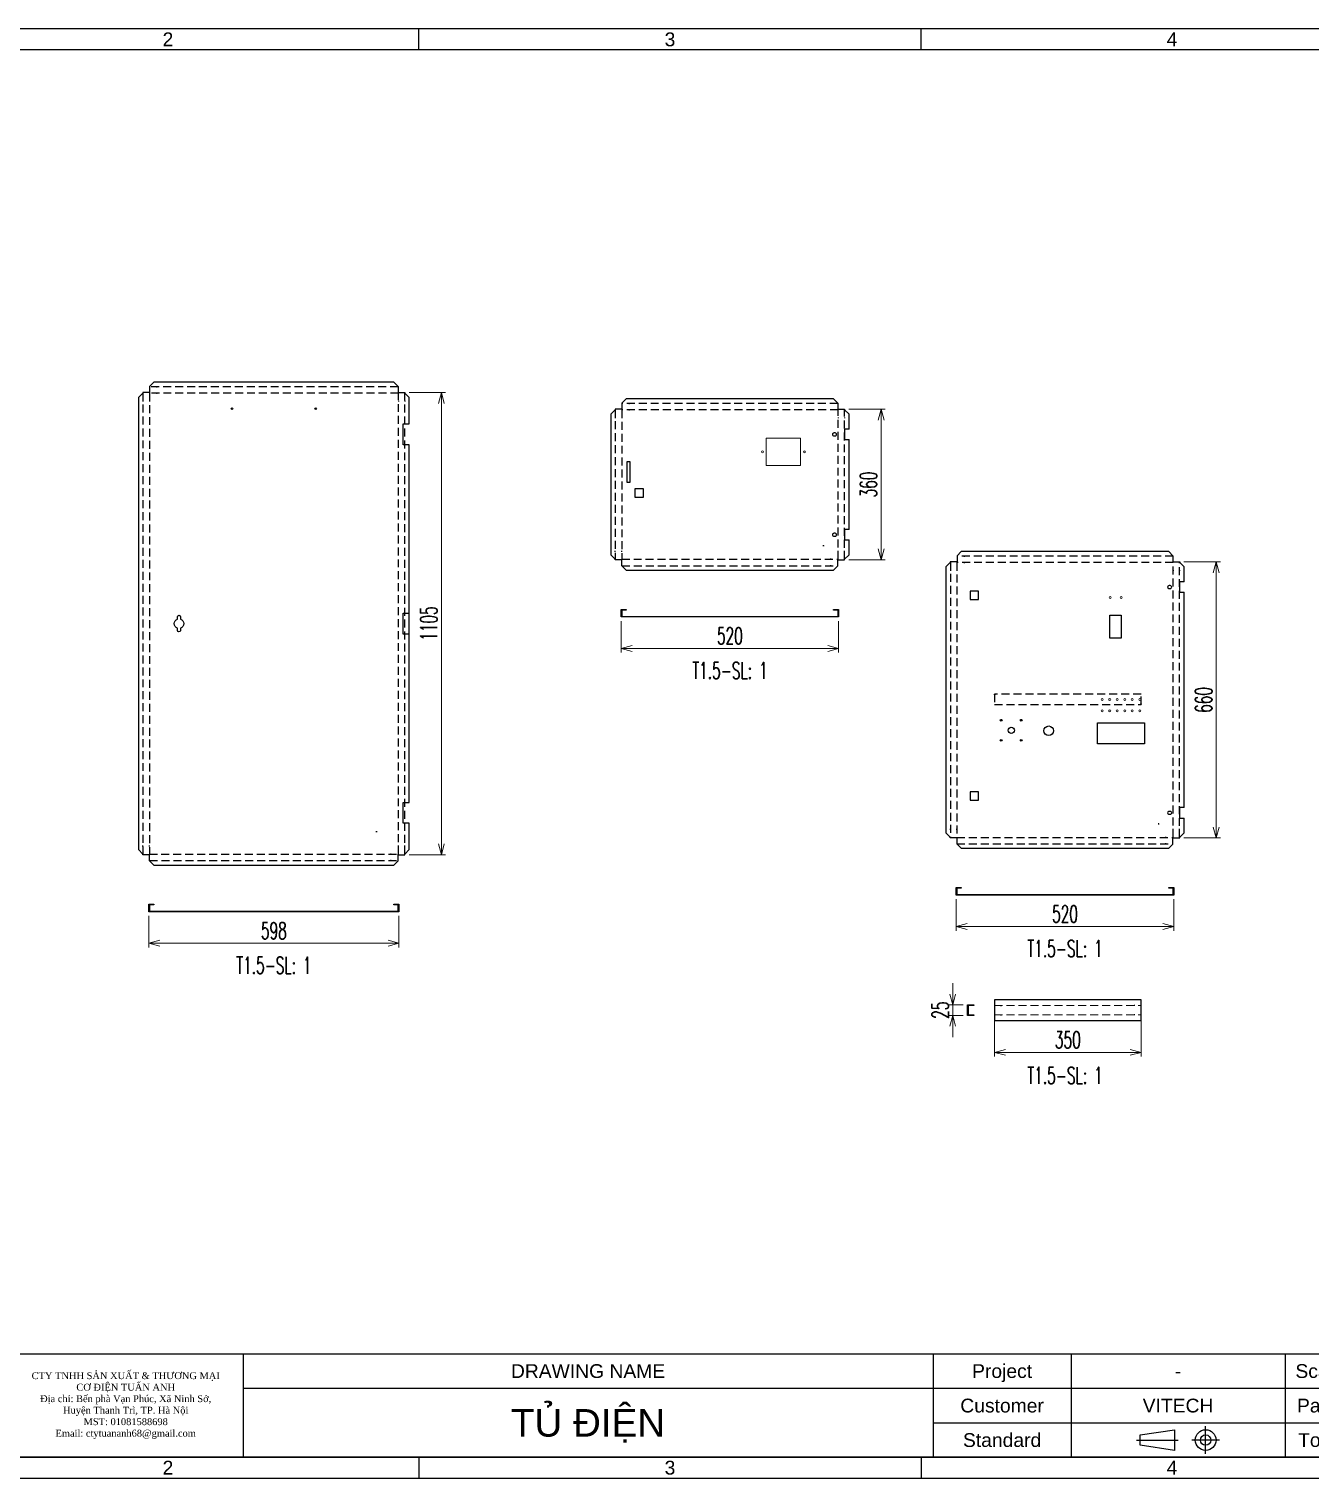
# Model space of a CAD drawing. Header units: millimetres. Extents: x -208796 to -83323, y 30910 to 103951.
# Drawn here: x -91606 to -88543, y 37840 to 41305 of the extents above; entities that cross this region are included whole.
import ezdxf
from ezdxf.enums import TextEntityAlignment as Align

# ---------------------------------------------------------------- set-up
doc = ezdxf.new("R2010")
doc.units = ezdxf.units.MM
doc.header["$LTSCALE"] = 3
doc.linetypes.add('HIDDEN', pattern=[9.525, 6.35, -3.175])
for name, color, linetype in [('@.DM. NÉT CHÍNH', 7, 'Continuous'), ('@.HIDDEN', 8, 'HIDDEN'), ('@.TEXT', 7, 'Continuous'), ('@.VISIBLE', 7, 'Continuous'), ('dim', 7, 'Continuous')]:
    doc.layers.add(name, color=color, linetype=linetype)
doc.layers.add('@.DM. NÉT ĐỨT', color=8, linetype='HIDDEN', lineweight=9)
doc.styles.add('Ann_w01', font='romans.shx', dxfattribs={"width": 0.6, "bigfont": 'chineset.shx'})
doc.styles.add('Arial', font='arial.ttf')
doc.dimstyles.new('Dim 01_SC20', dxfattribs={"dimscale": 20, "dimtxt": 2, "dimasz": 1.3, "dimexe": 0.5, "dimexo": 0.5, "dimgap": 0.5, "dimtad": 1, "dimdec": 1, "dimzin": 12, "dimdsep": 46, "dimtxsty": 'Ann_w01', "dimblk": 'OPEN30', "dimcen": 1.5, "dimclrd": 6, "dimclre": 6, "dimclrt": 3, "dimadec": 1, "dimazin": 3, "dimtm": 1e-09, "dimtfac": 1, "dimtdec": 1, "dimtix": 1, "dimtmove": 0, "dimatfit": 3, "dimldrblk": 'OPEN30', "dimfxl": 0, "dimtolj": 1, "dimlwd": 20, "dimlwe": 20, "dimarcsym": 0})

# ---------------------------------------------------------------- blocks, each defined once
blk = doc.blocks.new('_Open30')
at = {"color": 0, "linetype": 'ByBlock', "lineweight": -2}
for p, q in [((-1, 0.27), (0, 0)), ((0, 0), (-1, -0.27)), ((0, 0), (-1, 0))]:
    blk.add_line(p, q, dxfattribs=at)
blk = doc.blocks.new('*D415')
at = {"layer": '@.VISIBLE', "color": 6, "lineweight": 20}
for p, q in [((-90697.3, 40435.4), (-90610.1, 40435.4)), ((-90620.1, 39356.4), (-90620.1, 40409.4)), ((-90697.3, 39330.4), (-90610.1, 39330.4))]:
    blk.add_line(p, q, dxfattribs=at)
at = {"layer": 'Defpoints', "color": 0}
for p in [(-90707.3, 40435.4), (-90620.1, 40435.4), (-90707.3, 39330.4)]:
    blk.add_point(p, dxfattribs=at)
at = {"layer": '@.VISIBLE', "color": 6, "lineweight": 20, "xscale": 26, "yscale": 26, "zscale": 26}
for p, rotation in [((-90620.1, 40435.4), 90), ((-90620.1, 39330.4), 270)]:
    blk.add_blockref('_Open30', p, dxfattribs=dict(at, rotation=rotation))
at = {"layer": '@.VISIBLE', "color": 3, "insert": (-90650.1, 39882.9), "char_height": 40, "attachment_point": 5, "rotation": 90, "style": 'Ann_w01'}
blk.add_mtext('\\A1;1105', dxfattribs=at)
blk = doc.blocks.new('*D416')
at = {"layer": '@.VISIBLE', "color": 6, "lineweight": 20}
for p, q in [((-91319.6, 39183.9), (-91319.6, 39108.6)), ((-90721.6, 39183.9), (-90721.6, 39108.6)), ((-91293.6, 39118.6), (-90747.6, 39118.6))]:
    blk.add_line(p, q, dxfattribs=at)
at = {"layer": 'Defpoints', "color": 0}
for p in [(-91319.6, 39193.9), (-90721.6, 39193.9), (-90721.6, 39118.6)]:
    blk.add_point(p, dxfattribs=at)
at = {"layer": '@.VISIBLE', "color": 6, "lineweight": 20, "xscale": 26, "yscale": 26, "zscale": 26, "rotation": 180}
blk.add_blockref('_Open30', (-91319.6, 39118.6), dxfattribs=at)
at = {"layer": '@.VISIBLE', "color": 6, "lineweight": 20, "xscale": 26, "yscale": 26, "zscale": 26}
blk.add_blockref('_Open30', (-90721.6, 39118.6), dxfattribs=at)
at = {"layer": '@.VISIBLE', "color": 3, "insert": (-91020.6, 39148.6), "char_height": 40, "attachment_point": 5, "style": 'Ann_w01'}
blk.add_mtext('\\A1;598', dxfattribs=at)
blk = doc.blocks.new('*D417')
at = {"layer": '@.VISIBLE', "color": 6, "lineweight": 20}
for p, q in [((-89645.9, 40395.4), (-89558.7, 40395.4)), ((-89568.7, 40061.4), (-89568.7, 40369.4)), ((-89645.9, 40035.4), (-89558.7, 40035.4))]:
    blk.add_line(p, q, dxfattribs=at)
at = {"layer": 'Defpoints', "color": 0}
for p in [(-89655.9, 40395.4), (-89568.7, 40395.4), (-89655.9, 40035.4)]:
    blk.add_point(p, dxfattribs=at)
at = {"layer": '@.VISIBLE', "color": 6, "lineweight": 20, "xscale": 26, "yscale": 26, "zscale": 26}
for p, rotation in [((-89568.7, 40395.4), 90), ((-89568.7, 40035.4), 270)]:
    blk.add_blockref('_Open30', p, dxfattribs=dict(at, rotation=rotation))
at = {"layer": '@.VISIBLE', "color": 3, "insert": (-89598.7, 40215.4), "char_height": 40, "attachment_point": 5, "rotation": 90, "style": 'Ann_w01'}
blk.add_mtext('\\A1;360', dxfattribs=at)
blk = doc.blocks.new('*D418')
at = {"layer": '@.VISIBLE', "color": 6, "lineweight": 20}
for p, q in [((-90190.2, 39888.8), (-90190.2, 39813.6)), ((-89670.2, 39888.8), (-89670.2, 39813.6)), ((-90164.2, 39823.6), (-89696.2, 39823.6))]:
    blk.add_line(p, q, dxfattribs=at)
at = {"layer": 'Defpoints', "color": 0}
for p in [(-90190.2, 39898.8), (-89670.2, 39898.8), (-89670.2, 39823.6)]:
    blk.add_point(p, dxfattribs=at)
at = {"layer": '@.VISIBLE', "color": 6, "lineweight": 20, "xscale": 26, "yscale": 26, "zscale": 26, "rotation": 180}
blk.add_blockref('_Open30', (-90190.2, 39823.6), dxfattribs=at)
at = {"layer": '@.VISIBLE', "color": 6, "lineweight": 20, "xscale": 26, "yscale": 26, "zscale": 26}
blk.add_blockref('_Open30', (-89670.2, 39823.6), dxfattribs=at)
at = {"layer": '@.VISIBLE', "color": 3, "insert": (-89930.2, 39853.6), "char_height": 40, "attachment_point": 5, "style": 'Ann_w01'}
blk.add_mtext('\\A1;520', dxfattribs=at)
blk = doc.blocks.new('A$C77b30689')
at = {"color": 6, "linetype": 'Continuous', "lineweight": 0}
blk.add_lwpolyline([(93.2, 65), (11.2, 65), (11.2, 0), (93.2, 0)], close=True, dxfattribs=at)
at = {"color": 6, "lineweight": 0}
for centre in [(2.2, 32.5), (102.2, 32.5)]:
    blk.add_circle(centre, 2.25, dxfattribs=at)
blk = doc.blocks.new('*D438')
at = {"layer": '@.VISIBLE', "color": 6, "lineweight": 20}
for p, q in [((-88844.6, 40030.4), (-88757.4, 40030.4)), ((-88767.4, 39396.4), (-88767.4, 40004.4)), ((-88844.6, 39370.4), (-88757.4, 39370.4))]:
    blk.add_line(p, q, dxfattribs=at)
at = {"layer": 'Defpoints', "color": 0}
for p in [(-88854.6, 40030.4), (-88767.4, 40030.4), (-88854.6, 39370.4)]:
    blk.add_point(p, dxfattribs=at)
at = {"layer": '@.VISIBLE', "color": 6, "lineweight": 20, "xscale": 26, "yscale": 26, "zscale": 26}
for p, rotation in [((-88767.4, 40030.4), 90), ((-88767.4, 39370.4), 270)]:
    blk.add_blockref('_Open30', p, dxfattribs=dict(at, rotation=rotation))
at = {"layer": '@.VISIBLE', "color": 3, "insert": (-88797.4, 39700.4), "char_height": 40, "attachment_point": 5, "rotation": 90, "style": 'Ann_w01'}
blk.add_mtext('\\A1;660', dxfattribs=at)
blk = doc.blocks.new('*D439')
at = {"layer": '@.VISIBLE', "color": 6, "lineweight": 20}
for p, q in [((-89388.9, 39223.9), (-89388.9, 39148.6)), ((-88868.9, 39223.9), (-88868.9, 39148.6)), ((-89362.9, 39158.6), (-88894.9, 39158.6))]:
    blk.add_line(p, q, dxfattribs=at)
at = {"layer": 'Defpoints', "color": 0}
for p in [(-89388.9, 39233.9), (-88868.9, 39233.9), (-88868.9, 39158.6)]:
    blk.add_point(p, dxfattribs=at)
at = {"layer": '@.VISIBLE', "color": 6, "lineweight": 20, "xscale": 26, "yscale": 26, "zscale": 26, "rotation": 180}
blk.add_blockref('_Open30', (-89388.9, 39158.6), dxfattribs=at)
at = {"layer": '@.VISIBLE', "color": 6, "lineweight": 20, "xscale": 26, "yscale": 26, "zscale": 26}
blk.add_blockref('_Open30', (-88868.9, 39158.6), dxfattribs=at)
at = {"layer": '@.VISIBLE', "color": 3, "insert": (-89128.9, 39188.6), "char_height": 40, "attachment_point": 5, "style": 'Ann_w01'}
blk.add_mtext('\\A1;520', dxfattribs=at)
blk = doc.blocks.new('*D440')
at = {"layer": 'Defpoints', "color": 0}
for p in [(-89297.2, 38946), (-88947.2, 38946), (-88947.2, 38857.7)]:
    blk.add_point(p, dxfattribs=at)
at = {"layer": 'dim', "color": 6, "lineweight": 20}
for p, q in [((-89297.2, 38936), (-89297.2, 38847.7)), ((-88947.2, 38936), (-88947.2, 38847.7)), ((-89271.2, 38857.7), (-88973.2, 38857.7))]:
    blk.add_line(p, q, dxfattribs=at)
at = {"layer": 'dim', "color": 6, "lineweight": 20, "xscale": 26, "yscale": 26, "zscale": 26, "rotation": 180}
blk.add_blockref('_Open30', (-89297.2, 38857.7), dxfattribs=at)
at = {"layer": 'dim', "color": 6, "lineweight": 20, "xscale": 26, "yscale": 26, "zscale": 26}
blk.add_blockref('_Open30', (-88947.2, 38857.7), dxfattribs=at)
at = {"layer": 'dim', "color": 3, "insert": (-89122.2, 38887.7), "char_height": 40, "attachment_point": 5, "style": 'Ann_w01'}
blk.add_mtext('\\A1;350', dxfattribs=at)
blk = doc.blocks.new('*D441')
at = {"layer": 'Defpoints', "color": 0}
for p in [(-89362.3, 38971), (-89397.5, 38946), (-89362.3, 38946)]:
    blk.add_point(p, dxfattribs=at)
at = {"layer": 'dim', "color": 6, "lineweight": 20}
for p, q in [((-89397.5, 38997), (-89397.5, 39023)), ((-89372.3, 38971), (-89407.5, 38971)), ((-89397.5, 38971), (-89397.5, 38946)), ((-89372.3, 38946), (-89407.5, 38946)), ((-89397.5, 38920), (-89397.5, 38894))]:
    blk.add_line(p, q, dxfattribs=at)
at = {"layer": 'dim', "color": 6, "lineweight": 20, "xscale": 26, "yscale": 26, "zscale": 26}
for p, rotation in [((-89397.5, 38971), 270), ((-89397.5, 38946), 90)]:
    blk.add_blockref('_Open30', p, dxfattribs=dict(at, rotation=rotation))
at = {"layer": 'dim', "color": 3, "insert": (-89427.5, 38958.5), "char_height": 40, "attachment_point": 5, "rotation": 90, "style": 'Ann_w01'}
blk.add_mtext('\\A1;25', dxfattribs=at)
blk = doc.blocks.new('Standard ISO')
at = {"color": 6}
for p, q in [((-6, 0), (0, 0)), ((6, 0), (2, 0)), ((4, -2), (4, 2))]:
    blk.add_line(p, q, dxfattribs=at)
blk.add_lwpolyline([(-0.5, 1.5), (-0.5, -1.5), (-5.5, -0.75), (-5.5, 0.75), (-0.5, 1.5)])
for radius in [1.5, 0.75]:
    blk.add_circle((4, 0), radius)
blk = doc.blocks.new('KHUNG BAN VE (Made by Tung)')
at = {"layer": '@.VISIBLE', "color": 8}
for p, q in [((148.5, 207), (148.5, 210)), ((221.25, 207), (221.25, 210)), ((123, 18), (123, 3)), ((223, 18), (223, 3)), ((243, 18), (243, 3)), ((274, 18), (274, 3)), ((123, 13), (294, 13)), ((223, 8), (294, 8)), ((148.5, 3), (148.5, 0)), ((221.25, 3), (221.25, 0))]:
    blk.add_line(p, q, dxfattribs=at)
for points in [[(0, 0), (297, 0), (297, 210), (0, 210)], [(3, 3), (294, 3), (294, 207), (3, 207)], [(3, 18), (294, 18), (294, 3), (3, 3)]]:
    blk.add_lwpolyline(points, close=True, dxfattribs=at)
blk.add_blockref('Standard ISO', (258.5, 5.5))
at = {"layer": '@.TEXT', "color": 1, "style": 'Arial'}
for s, p in [('2', (112.125, 208.5)), ('3', (184.875, 208.5)), ('4', (257.625, 208.5)), ('2', (112.125, 1.5)), ('3', (184.875, 1.5)), ('4', (257.625, 1.5))]:
    blk.add_text(s, height=2, dxfattribs=at).set_placement(p, align=Align.MIDDLE_CENTER)
at = {"layer": '@.TEXT', "color": 2, "style": 'Arial'}
for s, p in [('DRAWING NAME', (173, 15.5)), ('Project', (233, 15.5)), ('Scale', (279, 15.5)), ('Customer', (233, 10.5)), ('Page', (279, 10.5)), ('Standard', (233, 5.5)), ('Total', (279, 5.5))]:
    blk.add_text(s, height=2, dxfattribs=at).set_placement(p, align=Align.MIDDLE_CENTER)
at = {"layer": '@.TEXT', "color": 1, "style": 'Arial'}
for tag, height, p in [('DESIGNER_NAME', 2, (38, 15.5)), ('PROJECT_CODE', 2, (258.5, 15.5)), ('SCALE', 2, (289, 15.5)), ('APPROVED_NAME', 2, (38, 10.5)), ('CUSTOMER_NAME', 2, (258.5, 10.5)), ('PAGE', 2, (289, 10.5)), ('DRAWING_NAME', 4, (173, 8)), ('TOTAL', 2, (289, 5.5))]:
    blk.add_attdef(tag, text='', height=height, dxfattribs=at).set_placement(p, align=Align.MIDDLE_CENTER)
at = {"layer": '@.VISIBLE', "color": 30, "insert": (106, 10.5), "char_height": 1, "attachment_point": 5, "style": 'Ann_w01'}
blk.add_mtext_dynamic_manual_height_columns('{\\fTimes New Roman|b0|i0|c0|p18;\\W1;CTY TNHH SẢN XUẤT & THƯƠNG MẠI CƠ ĐIỆN TUẤN ANH\\PĐịa chỉ: Bến phà Vạn Phúc, Xã Ninh Sở, Huyện Thanh Trì, TP. Hà Nội\\PMST: 01081588698\\PEmail: ctytuananh68@gmail.com}', width=28.70976, gutter_width=99.197, heights=[0], dxfattribs=at)

msp = doc.modelspace()

# ---------------------------------------------------------------- linework, layer by layer
at = {"color": 1}
for p, q in [((-89282.78, 38969.73), (-89280.78, 38969.73)), ((-89282.78, 38947.33), (-89280.78, 38947.33)), ((-88961.62, 38969.73), (-88963.62, 38969.73)), ((-88961.62, 38947.33), (-88963.62, 38947.33))]:
    msp.add_line(p, q, dxfattribs=at)
msp.add_lwpolyline([(-89021.38, 39902.88), (-88994.38, 39902.88), (-88994.38, 39847.88), (-89021.38, 39847.88)], close=True, dxfattribs=at)
for points in [[(-89297.2, 39712.46), (-89297.2, 39714.46), (-89295.2, 39714.46)], [(-88947.2, 39691.46), (-88947.2, 39689.46), (-88949.2, 39689.46)]]:
    msp.add_lwpolyline(points)
for points in [[(-89051.57, 39645.38), (-88938.57, 39645.38), (-88938.57, 39595.38), (-89051.57, 39595.38)], [(-89297.2, 38933.63), (-88947.2, 38933.63), (-88947.2, 38983.43), (-89297.2, 38983.43)], [(-89347.28, 38946.03), (-89362.28, 38946.03), (-89362.28, 38971.03), (-89347.28, 38971.03), (-89347.28, 38969.53), (-89360.78, 38969.53), (-89360.78, 38947.53), (-89347.28, 38947.53)]]:
    msp.add_lwpolyline(points, close=True)
at = {"linetype": 'ByBlock', "lineweight": 9}
for centre in [(-89021.18, 39945.38), (-88994.58, 39945.38), (-89040.07, 39701.18), (-89040.07, 39674.58), (-89022.07, 39701.18), (-89022.07, 39674.58), (-89004.07, 39701.18), (-89004.07, 39674.58), (-88986.07, 39701.18), (-88986.07, 39674.58), (-88968.07, 39701.18), (-88968.07, 39674.58), (-88950.07, 39701.18), (-88950.07, 39674.58)]:
    msp.add_circle(centre, 2.4, dxfattribs=at)
for centre, radius in [((-89281.5, 39651.88), 2.1), ((-89233.5, 39651.88), 2.1), ((-89281.5, 39603.88), 2.1), ((-89257.5, 39627.88), 7.5), ((-89233.5, 39603.88), 2.1), ((-89168, 39626.67), 11.5)]:
    msp.add_circle(centre, radius)
at = {"layer": '@.DM. NÉT CHÍNH', "color": 4}
msp.add_lwpolyline([(-90169.16, 40270.41), (-90169.16, 40220.41), (-90176.16, 40220.41), (-90176.16, 40270.41)], close=True, dxfattribs=at)
at = {"layer": '@.DM. NÉT ĐỨT', "linetype": 'HIDDEN'}
for p, q in [((-89297.2, 38969.73), (-88947.2, 38969.73)), ((-89297.2, 38947.33), (-88947.2, 38947.33))]:
    msp.add_line(p, q, dxfattribs=at)
at = {"layer": '@.HIDDEN'}
for points in [[(-90723.39, 40449.51), (-91317.79, 40449.51)], [(-91333.69, 40435.41), (-91333.69, 39330.41)], [(-90707.49, 39330.41), (-90707.49, 40435.41)], [(-89671.96, 40409.51), (-90188.36, 40409.51)], [(-90204.26, 40395.41), (-90204.26, 40035.38)], [(-89656.06, 40035.38), (-89656.06, 40395.41)], [(-90188.36, 40021.28), (-89671.96, 40021.28)], [(-89403.02, 40030.38), (-89403.02, 39370.41)], [(-88870.72, 40044.48), (-89387.12, 40044.48)], [(-88854.82, 39370.41), (-88854.82, 40030.38)], [(-89387.12, 39356.31), (-88870.72, 39356.31)], [(-91317.79, 39316.31), (-90723.39, 39316.31)]]:
    msp.add_lwpolyline(points, dxfattribs=at)
for points in [[(-91318.29, 39331.71), (-90722.89, 39331.71), (-90722.89, 40434.11), (-91318.29, 40434.11)], [(-90188.86, 40036.68), (-89671.46, 40036.68), (-89671.46, 40394.11), (-90188.86, 40394.11)], [(-89387.62, 39371.71), (-88870.22, 39371.71), (-88870.22, 40029.08), (-89387.62, 40029.08)], [(-89297.2, 39689.46), (-88947.2, 39689.46), (-88947.2, 39714.46), (-89297.2, 39714.46)]]:
    msp.add_lwpolyline(points, close=True, dxfattribs=at)
at = {"layer": '@.VISIBLE'}
for p, q in [((-91301.37, 40449.51), (-91299.37, 40449.51)), ((-90739.8, 40449.51), (-90741.8, 40449.51)), ((-91333.69, 40415.87), (-91333.69, 40413.87)), ((-91318.29, 40415.87), (-91318.29, 40413.87)), ((-91317.79, 40435.41), (-91317.79, 40434.11)), ((-91301.37, 40434.11), (-91299.37, 40434.11)), ((-90739.8, 40434.11), (-90741.8, 40434.11)), ((-90723.39, 40435.41), (-90723.39, 40434.11)), ((-90722.89, 40415.87), (-90722.89, 40413.87)), ((-90707.49, 40415.87), (-90707.49, 40413.87)), ((-90171.95, 40409.51), (-90169.95, 40409.51)), ((-89688.37, 40409.51), (-89690.37, 40409.51)), ((-90204.26, 40375.87), (-90204.26, 40373.87)), ((-90188.86, 40375.87), (-90188.86, 40373.87)), ((-90188.36, 40395.41), (-90188.36, 40394.11)), ((-90171.95, 40394.11), (-90169.95, 40394.11)), ((-89688.37, 40394.11), (-89690.37, 40394.11)), ((-89671.96, 40395.41), (-89671.96, 40394.11)), ((-89671.46, 40375.87), (-89671.46, 40373.87)), ((-89656.06, 40375.87), (-89656.06, 40373.87)), ((-90204.26, 40054.92), (-90204.26, 40056.92)), ((-90188.86, 40054.92), (-90188.86, 40056.92)), ((-89705.66, 40068.88), (-89707.66, 40068.88)), ((-89671.46, 40054.92), (-89671.46, 40056.92)), ((-89656.06, 40054.92), (-89656.06, 40056.92)), ((-90188.36, 40035.38), (-90188.36, 40036.68)), ((-90171.95, 40036.68), (-90169.95, 40036.68)), ((-90171.95, 40021.28), (-90169.95, 40021.28)), ((-89688.37, 40036.68), (-89690.37, 40036.68)), ((-89688.37, 40021.28), (-89690.37, 40021.28)), ((-89671.96, 40035.38), (-89671.96, 40036.68)), ((-89387.12, 40030.38), (-89387.12, 40029.08)), ((-89370.71, 40044.48), (-89368.71, 40044.48)), ((-89370.71, 40029.08), (-89368.71, 40029.08)), ((-88887.13, 40044.48), (-88889.13, 40044.48)), ((-88887.13, 40029.08), (-88889.13, 40029.08)), ((-88870.72, 40030.38), (-88870.72, 40029.08)), ((-89403.02, 40010.84), (-89403.02, 40008.84)), ((-89387.62, 40010.84), (-89387.62, 40008.84)), ((-88870.22, 40010.84), (-88870.22, 40008.84)), ((-88854.82, 40010.84), (-88854.82, 40008.84)), ((-88904.42, 39403.91), (-88906.42, 39403.91)), ((-90774.59, 39385.41), (-90776.59, 39385.41)), ((-89403.02, 39389.95), (-89403.02, 39391.95)), ((-89387.62, 39389.95), (-89387.62, 39391.95)), ((-89387.12, 39370.41), (-89387.12, 39371.71)), ((-89370.71, 39371.71), (-89368.71, 39371.71)), ((-88887.13, 39371.71), (-88889.13, 39371.71)), ((-88870.72, 39370.41), (-88870.72, 39371.71)), ((-88870.22, 39389.95), (-88870.22, 39391.95)), ((-88854.82, 39389.95), (-88854.82, 39391.95)), ((-91333.69, 39349.95), (-91333.69, 39351.95)), ((-91318.29, 39349.95), (-91318.29, 39351.95)), ((-91317.79, 39330.41), (-91317.79, 39331.71)), ((-91301.37, 39331.71), (-91299.37, 39331.71)), ((-90739.8, 39331.71), (-90741.8, 39331.71)), ((-90723.39, 39330.41), (-90723.39, 39331.71)), ((-90722.89, 39349.95), (-90722.89, 39351.95)), ((-90707.49, 39349.95), (-90707.49, 39351.95)), ((-89370.71, 39356.31), (-89368.71, 39356.31)), ((-88887.13, 39356.31), (-88889.13, 39356.31)), ((-91301.37, 39316.31), (-91299.37, 39316.31)), ((-90739.8, 39316.31), (-90741.8, 39316.31))]:
    msp.add_line(p, q, dxfattribs=at)
for points in [[(-91307.59, 40460.21), (-91317.79, 40450.01), (-91317.79, 40435.41), (-91333.89, 40435.41), (-91333.89, 40433.91), (-91344.39, 40423.41)], [(-90733.59, 40460.21), (-91307.59, 40460.21)], [(-90733.59, 40460.21), (-90723.39, 40450.01), (-90723.39, 40435.41), (-90707.29, 40435.41), (-90707.29, 40433.91), (-90696.79, 40423.41)], [(-91344.39, 40423.41), (-91344.39, 39342.41)], [(-90696.79, 40360.41), (-90696.79, 40423.41)], [(-90178.16, 40420.21), (-90188.36, 40410.01), (-90188.36, 40395.41), (-90204.46, 40395.41), (-90204.46, 40393.91), (-90214.96, 40383.41)], [(-89682.16, 40420.21), (-90178.16, 40420.21)], [(-89682.16, 40420.21), (-89671.96, 40410.01), (-89671.96, 40395.41), (-89655.86, 40395.41), (-89655.86, 40393.91), (-89645.36, 40383.41)], [(-90214.96, 40383.41), (-90214.96, 40047.38)], [(-89645.36, 40347.91), (-89645.36, 40383.41)], [(-90696.79, 40310.41), (-90711.49, 40310.41), (-90711.49, 40360.41), (-90696.79, 40360.41)], [(-89645.36, 40347.91), (-89656.06, 40347.91), (-89656.06, 40322.91), (-89645.36, 40322.91)], [(-90696.79, 39455.41), (-90696.79, 40310.41)], [(-89645.36, 40107.88), (-89645.36, 40322.91)], [(-89645.36, 40107.88), (-89656.06, 40107.88), (-89656.06, 40082.88), (-89645.36, 40082.88)], [(-89706.66, 40069.88), (-89706.66, 40067.88)], [(-89645.36, 40047.38), (-89645.36, 40082.88)], [(-90178.16, 40010.58), (-90188.36, 40020.78), (-90188.36, 40035.38), (-90204.46, 40035.38), (-90204.46, 40036.88), (-90214.96, 40047.38)], [(-89682.16, 40010.58), (-89671.96, 40020.78), (-89671.96, 40035.38), (-89655.86, 40035.38), (-89655.86, 40036.88), (-89645.36, 40047.38)], [(-89376.92, 40055.18), (-89387.12, 40044.98), (-89387.12, 40030.38), (-89403.22, 40030.38), (-89403.22, 40028.88), (-89413.72, 40018.38)], [(-88880.92, 40055.18), (-89376.92, 40055.18)], [(-88880.92, 40055.18), (-88870.72, 40044.98), (-88870.72, 40030.38), (-88854.62, 40030.38), (-88854.62, 40028.88), (-88844.12, 40018.38)], [(-90178.16, 40010.58), (-89682.16, 40010.58)], [(-89413.72, 40018.38), (-89413.72, 39382.41)], [(-88844.12, 39982.88), (-88844.12, 40018.38)], [(-88844.12, 39982.88), (-88854.82, 39982.88), (-88854.82, 39957.88), (-88844.12, 39957.88)], [(-88844.12, 39442.91), (-88844.12, 39957.88)], [(-90696.79, 39857.91), (-90711.49, 39857.91), (-90711.49, 39907.91), (-90696.79, 39907.91)], [(-90696.79, 39405.41), (-90711.49, 39405.41), (-90711.49, 39455.41), (-90696.79, 39455.41)], [(-88844.12, 39442.91), (-88854.82, 39442.91), (-88854.82, 39417.91), (-88844.12, 39417.91)], [(-90696.79, 39342.41), (-90696.79, 39405.41)], [(-88905.42, 39404.91), (-88905.42, 39402.91)], [(-88844.12, 39382.41), (-88844.12, 39417.91)], [(-90775.59, 39386.41), (-90775.59, 39384.41)], [(-89376.92, 39345.61), (-89387.12, 39355.81), (-89387.12, 39370.41), (-89403.22, 39370.41), (-89403.22, 39371.91), (-89413.72, 39382.41)], [(-88880.92, 39345.61), (-88870.72, 39355.81), (-88870.72, 39370.41), (-88854.62, 39370.41), (-88854.62, 39371.91), (-88844.12, 39382.41)], [(-91307.59, 39305.61), (-91317.79, 39315.81), (-91317.79, 39330.41), (-91333.89, 39330.41), (-91333.89, 39331.91), (-91344.39, 39342.41)], [(-90733.59, 39305.61), (-90723.39, 39315.81), (-90723.39, 39330.41), (-90707.29, 39330.41), (-90707.29, 39331.91), (-90696.79, 39342.41)], [(-89376.92, 39345.61), (-88880.92, 39345.61)], [(-91307.59, 39305.61), (-90733.59, 39305.61)]]:
    msp.add_lwpolyline(points, dxfattribs=at)
for points in [[(-89684.96, 40335.41), (-89684.96, 40335.41, 0.4142136), (-89681.46, 40331.91), (-89678.46, 40331.91, 0.4142136), (-89674.96, 40335.41), (-89674.96, 40335.41, 0.4142136), (-89678.46, 40338.91), (-89681.46, 40338.91, 0.4142136)], [(-89684.96, 40095.38), (-89684.96, 40095.38, 0.4142136), (-89681.46, 40091.88), (-89678.46, 40091.88, 0.4142136), (-89674.96, 40095.38), (-89674.96, 40095.38, 0.4142136), (-89678.46, 40098.88), (-89681.46, 40098.88, 0.4142136)], [(-88883.72, 39970.38), (-88883.72, 39970.38, 0.4142136), (-88880.22, 39966.88), (-88877.22, 39966.88, 0.4142136), (-88873.72, 39970.38), (-88873.72, 39970.38, 0.4142136), (-88877.22, 39973.88), (-88880.22, 39973.88, 0.4142136)], [(-91243.84, 39866.66, -1), (-91251.34, 39866.66), (-91251.34, 39872.04, -0.7128792), (-91251.34, 39893.78), (-91251.34, 39899.16, -1), (-91243.84, 39899.16), (-91243.84, 39893.78, -0.7128792), (-91243.84, 39872.04)], [(-88883.72, 39430.41), (-88883.72, 39430.41, 0.4142136), (-88880.22, 39426.91), (-88877.22, 39426.91, 0.4142136), (-88873.72, 39430.41), (-88873.72, 39430.41, 0.4142136), (-88877.22, 39433.91), (-88880.22, 39433.91, 0.4142136)]]:
    msp.add_lwpolyline(points, format="xyb", close=True, dxfattribs=at)
for points in [[(-90157.16, 40185.41), (-90137.16, 40185.41), (-90137.16, 40205.41), (-90157.16, 40205.41)], [(-89355.92, 39940.41), (-89335.92, 39940.41), (-89335.92, 39960.41), (-89355.92, 39960.41)], [(-89355.92, 39460.41), (-89335.92, 39460.41), (-89335.92, 39480.41), (-89355.92, 39480.41)]]:
    msp.add_lwpolyline(points, close=True, dxfattribs=at)
at = {"layer": '@.VISIBLE', "color": 4}
for points in [[(-89682.16, 39916.83), (-89670.16, 39916.83), (-89670.16, 39898.83), (-90190.16, 39898.83), (-90190.16, 39916.83), (-90178.16, 39916.83), (-90178.16, 39915.33), (-90188.66, 39915.33), (-90188.66, 39900.33), (-89671.66, 39900.33), (-89671.66, 39915.33), (-89682.16, 39915.33)], [(-88880.92, 39251.87), (-88868.92, 39251.87), (-88868.92, 39233.87), (-89388.92, 39233.87), (-89388.92, 39251.87), (-89376.92, 39251.87), (-89376.92, 39250.37), (-89387.42, 39250.37), (-89387.42, 39235.37), (-88870.42, 39235.37), (-88870.42, 39250.37), (-88880.92, 39250.37)], [(-90733.59, 39211.87), (-90721.59, 39211.87), (-90721.59, 39193.87), (-91319.59, 39193.87), (-91319.59, 39211.87), (-91307.59, 39211.87), (-91307.59, 39210.37), (-91318.09, 39210.37), (-91318.09, 39195.37), (-90723.09, 39195.37), (-90723.09, 39210.37), (-90733.59, 39210.37)]]:
    msp.add_lwpolyline(points, close=True, dxfattribs=at)
at = {"layer": '@.VISIBLE'}
for centre in [(-91120.59, 40396.91), (-90920.59, 40396.91)]:
    msp.add_circle(centre, 2, dxfattribs=at)

# ---------------------------------------------------------------- block references
at = {"color": 3}
msp.add_blockref('A$C77b30689', (-89854.42, 40261.33), dxfattribs=at)
at = {"layer": '@.VISIBLE'}
ref = msp.add_blockref('KHUNG BAN VE (Made by Tung)', (-93123.88, 37839.83), dxfattribs=dict(at, xscale=16.5, yscale=16.5, zscale=16.5))
ref.add_attrib('CUSTOMER_NAME', 'VITECH', dxfattribs={"layer": '@.TEXT', "color": 1, "height": 33, "style": 'Arial'}).set_placement((-88858.63, 38013.08), align=Align.MIDDLE_CENTER)
ref.add_attrib('PROJECT_CODE', '-', dxfattribs={"layer": '@.TEXT', "color": 1, "height": 33, "style": 'Arial'}).set_placement((-88858.63, 38095.58), align=Align.MIDDLE_CENTER)
ref.add_attrib('DRAWING_NAME', 'TỦ ĐIỆN', dxfattribs={"layer": '@.TEXT', "color": 1, "height": 66, "style": 'Arial'}).set_placement((-90269.38, 37971.83), align=Align.MIDDLE_CENTER)

# ---------------------------------------------------------------- texts
at = {"layer": '@.VISIBLE', "color": 1, "style": 'Ann_w01', "width": 0.6}
for p in [(-89930.16, 39770.72), (-89128.92, 39105.75), (-91020.59, 39065.75)]:
    msp.add_text('T1.5-SL: 1', height=40, dxfattribs=at).set_placement(p, align=Align.MIDDLE_CENTER)
at = {"layer": '@.VISIBLE', "color": 2, "style": 'Ann_w01', "width": 0.6}
msp.add_text('T1.5-SL: 1', height=40, dxfattribs=at).set_placement((-89128.92, 38802.39), align=Align.MIDDLE_CENTER)

# ---------------------------------------------------------------- dimensions: what is measured, and where the dimension line sits
at = {"layer": '@.VISIBLE'}
for base, p1, p2, picture, middle in [((-90620.11, 40435.41), (-90707.29, 39330.41), (-90707.29, 40435.41), '*D415', (-90650.11, 39882.91)), ((-89568.68, 40395.41), (-89655.86, 40035.38), (-89655.86, 40395.41), '*D417', (-89598.68, 40215.39)), ((-88767.44, 40030.38), (-88854.62, 39370.41), (-88854.62, 40030.38), '*D438', (-88797.44, 39700.39))]:
    dim = msp.add_linear_dim(base=base, p1=p1, p2=p2, angle=90, dimstyle='Dim 01_SC20', dxfattribs=at)
    dim.commit()
    dim.dimension.update_dxf_attribs({"geometry": picture, "text_midpoint": middle})
for base, p1, p2, picture, middle in [((-89670.16, 39823.58), (-90190.16, 39898.83), (-89670.16, 39898.83), '*D418', (-89930.16, 39853.58)), ((-88868.92, 39158.62), (-89388.92, 39233.87), (-88868.92, 39233.87), '*D439', (-89128.92, 39188.62)), ((-90721.59, 39118.62), (-91319.59, 39193.87), (-90721.59, 39193.87), '*D416', (-91020.59, 39148.62))]:
    dim = msp.add_linear_dim(base=base, p1=p1, p2=p2, dimstyle='Dim 01_SC20', dxfattribs=at)
    dim.commit()
    dim.dimension.update_dxf_attribs({"geometry": picture, "text_midpoint": middle})
at = {"layer": 'dim'}
dim = msp.add_linear_dim(base=(-89397.46, 38946.03), p1=(-89362.28, 38971.03), p2=(-89362.28, 38946.03), angle=90, dimstyle='Dim 01_SC20', dxfattribs=at)
dim.commit()
dim.dimension.update_dxf_attribs({"geometry": '*D441', "text_midpoint": (-89427.46, 38958.53)})
dim = msp.add_linear_dim(base=(-88947.2, 38857.68), p1=(-89297.2, 38946.03), p2=(-88947.2, 38946.03), dimstyle='Dim 01_SC20', dxfattribs=at)
dim.commit()
dim.dimension.update_dxf_attribs({"geometry": '*D440', "text_midpoint": (-89122.2, 38887.68)})

doc.saveas('drawing.dxf')
